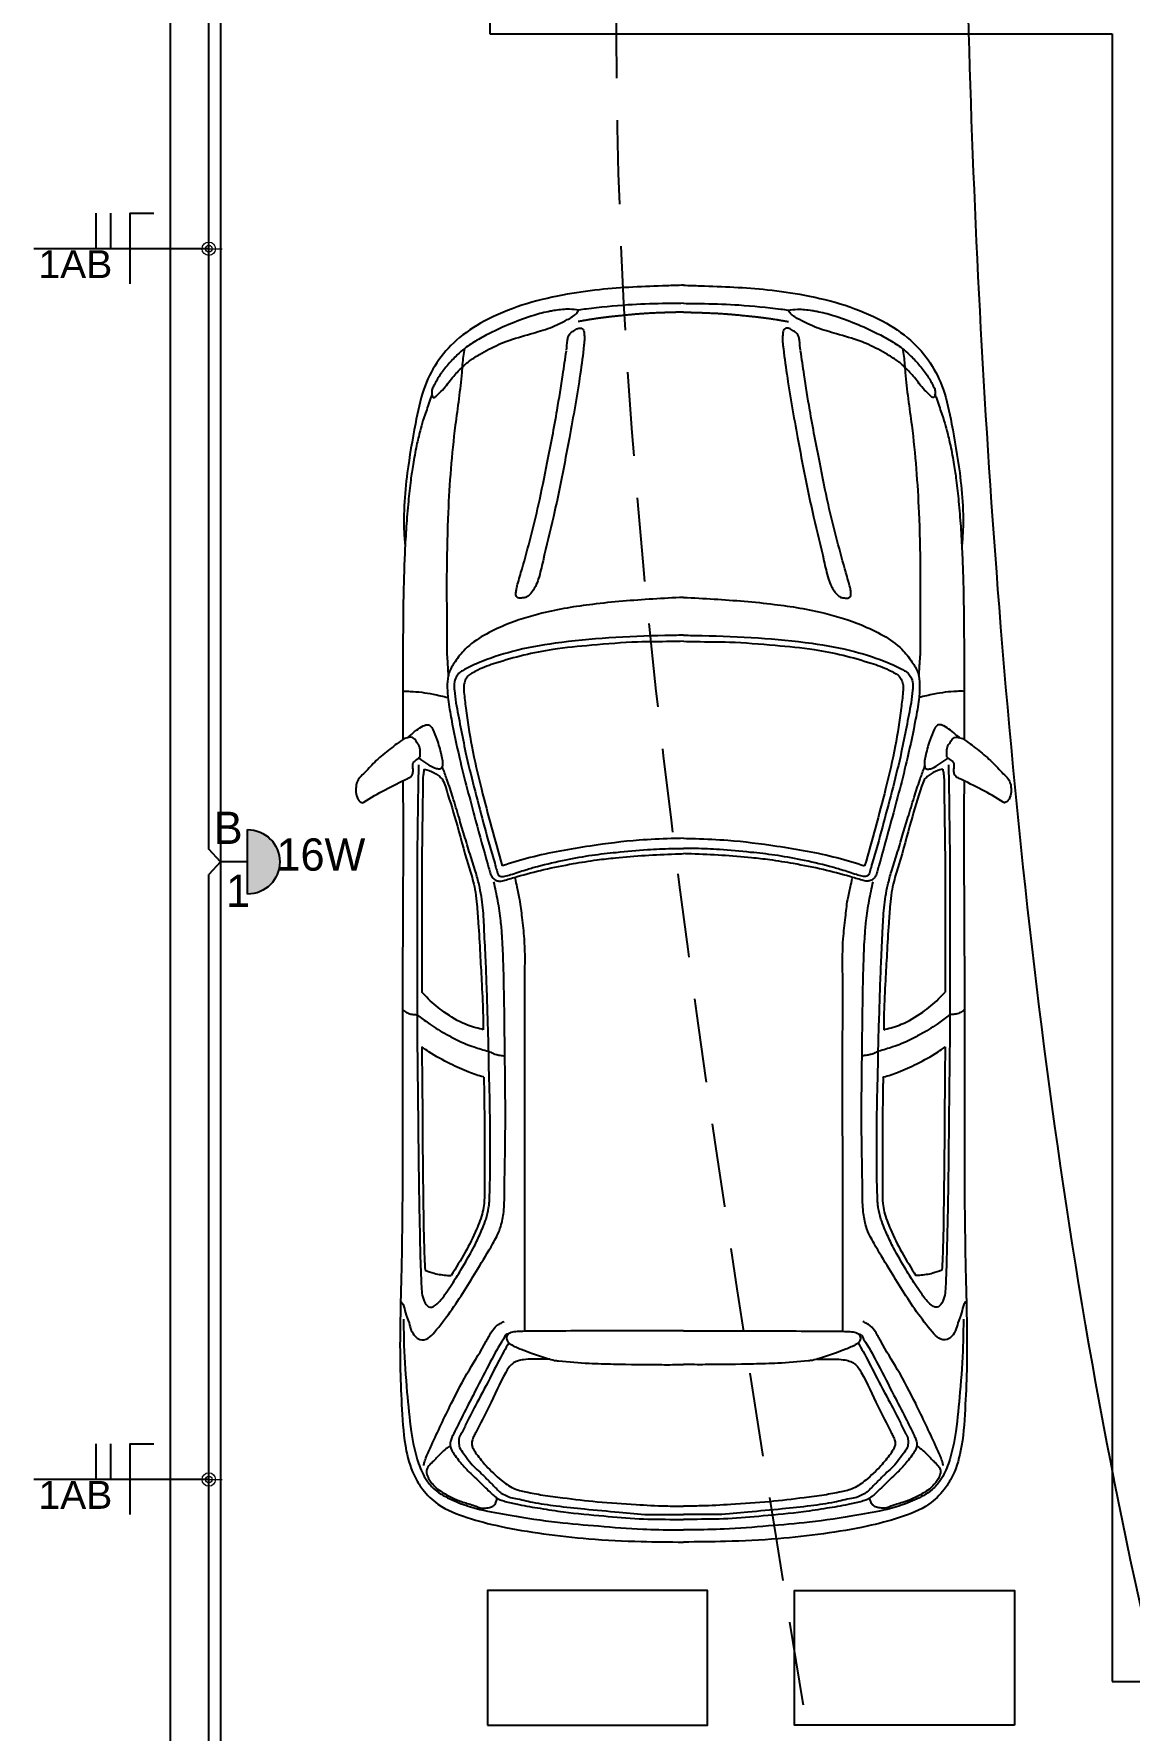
# Model space of a CAD drawing. Header units: millimetres. Extents: x -260 to 5539, y -1903 to 1459.
# Drawn here: x 2359.8 to 2363.06, y 714.11 to 719.16 of the extents above; entities that cross this region are included whole.
import ezdxf

# ---------------------------------------------------------------- set-up
doc = ezdxf.new("R2010")
doc.units = ezdxf.units.MM
doc.linetypes.add('HIDDEN2', pattern=[0.1875, 0.125, -0.0625])
for name, color, linetype in [('-HIDRO', 8, 'Continuous'), ('CABO-ILUM', 3, 'Continuous'), ('CABO.ILUMI.SOLO', 6, 'Continuous'), ('ESQUADRIA', 2, 'Continuous'), ('FIACAO', 1, 'Continuous'), ('LUMINO', 4, 'Continuous'), ('TUB. AEREA', 5, 'Continuous')]:
    doc.layers.add(name, color=color, linetype=linetype)
doc.layers.add('COTAS', color=53, linetype='Continuous', lineweight=9)
doc.layers.add('LEGENDA', color=7, linetype='Continuous', lineweight=0)
doc.styles.add('ARIAL', font='arial.ttf', dxfattribs={"height": 2})
doc.styles.add('CARIMBO_DADOS', font='arial.ttf', dxfattribs={"height": 0.1})
doc.styles.add('CENTURY', font='GOTHIC.TTF')
doc.linetypes.add('CABO50ESC100', pattern='A,0.4,-0.2,["+",Standard,S=0.2,R=0,X=-0.0666,Y=-0.1],-0.2', length=0.8)
doc.dimstyles.new('COTAS_EXTERNAS', dxfattribs={"dimtxt": 0.1, "dimasz": 0.01, "dimexe": 0, "dimexo": 0, "dimgap": 0.07, "dimtad": 1, "dimzin": 5, "dimdsep": 46, "dimtxsty": 'CARIMBO_DADOS', "dimblk1": 'CIRCULOS', "dimblk2": 'CIRCULOS', "dimsah": 1, "dimcen": 0, "dimse1": 1, "dimse2": 1, "dimclrd": 8, "dimclre": 8, "dimclrt": 230, "dimadec": 0, "dimazin": 0, "dimtfac": 100, "dimtix": 1, "dimtmove": 2, "dimatfit": 3, "dimldrblk": 'CIRCULOS', "dimfxl": 1, "dimtolj": 1, "dimtzin": 5, "dimarcsym": 0})

# ---------------------------------------------------------------- blocks, each defined once
blk = doc.blocks.new('A$C39831F06')
at = {"layer": '-HIDRO', "linetype": 'Continuous'}
for points in [[(1.4031, 1.7555), (1.414, 1.7694), (1.4207, 1.776), (1.4366, 1.7769), (1.4495, 1.7769), (1.4595, 1.781), (1.4671, 1.7923), (1.5377, 1.923), (1.539, 1.9255), (1.539, 1.9289), (1.5331, 1.9372), (1.5231, 1.9431), (1.5022, 1.9464), (1.4825, 1.9443), (1.4683, 1.9381), (1.4529, 1.9234), (1.4186, 1.8905), (1.3839, 1.8504), (1.3526, 1.8082), (1.3459, 1.7944), (1.348, 1.7739), (1.3597, 1.7652), (1.3735, 1.7572), (1.3902, 1.7556), (1.4031, 1.7555)], [(0.0743, 1.2835), (0.0716, 1.3114), (0.075, 1.3541), (0.0776, 1.3692), (0.0897, 1.4174), (0.1139, 1.4838), (0.1432, 1.5489), (0.1639, 1.5865), (0.1881, 1.6226), (0.2075, 1.645), (0.2356, 1.6722), (0.268, 1.6972), (0.2969, 1.7136), (0.3094, 1.7196), (0.3215, 1.7209), (0.3311, 1.7189), (0.3342, 1.7163), (0.3327, 1.7114), (0.3267, 1.7045), (0.3118, 1.6892), (0.2932, 1.6737), (0.2744, 1.6591), (0.2594, 1.6454), (0.2465, 1.633), (0.2365, 1.6226), (0.2166, 1.5962), (0.2065, 1.5789), (0.1907, 1.551), (0.1765, 1.5222), (0.1665, 1.498), (0.145, 1.4273), (0.1359, 1.3975), (0.1268, 1.3691), (0.1152, 1.3428), (0.1025, 1.318), (0.0839, 1.2911), (0.074, 1.2839)], [(0.1929, 1.3203), (0.1649, 1.3175), (0.1544, 1.3154), (0.1425, 1.3084), (0.1334, 1.2958), (0.1279, 1.2839), (0.1313, 1.2713), (0.1446, 1.2678), (0.1593, 1.2671), (0.1782, 1.2685), (0.2643, 1.2797), (0.4532, 1.3119), (0.6889, 1.3594), (0.8196, 1.3902), (0.8742, 1.4042), (0.8957, 1.4125), (0.9092, 1.4203), (0.9231, 1.4328), (0.9285, 1.4413), (0.9301, 1.451), (0.9301, 1.4643), (0.9259, 1.4692), (0.9154, 1.4706), (0.9027, 1.469), (0.8896, 1.4657), (0.8434, 1.4524), (0.6531, 1.4035), (0.5273, 1.3776), (0.3713, 1.3482), (0.2664, 1.3315), (0.1951, 1.3208)], [(0.0743, 0.662), (0.0716, 0.6341), (0.075, 0.5914), (0.0776, 0.5763), (0.0897, 0.5281), (0.1139, 0.4617), (0.1432, 0.3966), (0.1639, 0.359), (0.1881, 0.3229), (0.2075, 0.3005), (0.2356, 0.2733), (0.268, 0.2483), (0.2969, 0.2319), (0.3094, 0.2259), (0.3215, 0.2246), (0.3311, 0.2266), (0.3342, 0.2293), (0.3327, 0.2341), (0.3267, 0.241), (0.3118, 0.2563), (0.2932, 0.2718), (0.2744, 0.2864), (0.2594, 0.3001), (0.2465, 0.3125), (0.2365, 0.3229), (0.2166, 0.3493), (0.2065, 0.3666), (0.1907, 0.3945), (0.1765, 0.4233), (0.1665, 0.4475), (0.145, 0.5182), (0.1359, 0.548), (0.1268, 0.5764), (0.1152, 0.6027), (0.1025, 0.6275), (0.0839, 0.6544), (0.074, 0.6616)], [(0.1929, 0.6252), (0.1649, 0.628), (0.1544, 0.6301), (0.1425, 0.6371), (0.1334, 0.6497), (0.1279, 0.6616), (0.1313, 0.6742), (0.1446, 0.6777), (0.1593, 0.6784), (0.1782, 0.677), (0.2643, 0.6658), (0.4532, 0.6336), (0.6889, 0.5861), (0.8196, 0.5553), (0.8742, 0.5414), (0.8957, 0.533), (0.9092, 0.5252), (0.9231, 0.5127), (0.9285, 0.5042), (0.9301, 0.4945), (0.9301, 0.4812), (0.9259, 0.4764), (0.9154, 0.475), (0.9027, 0.4765), (0.8896, 0.4799), (0.8434, 0.4931), (0.6531, 0.5421), (0.5273, 0.5679), (0.3713, 0.5973), (0.2664, 0.6141), (0.1951, 0.6247)], [(1.4031, 0.19), (1.414, 0.1762), (1.4207, 0.1695), (1.4366, 0.1686), (1.4495, 0.1686), (1.4595, 0.1645), (1.4671, 0.1532), (1.5377, 0.0225), (1.539, 0.02), (1.539, 0.0166), (1.5331, 0.0083), (1.5231, 0.0024), (1.5022, -0.0009), (1.4825, 0.0012), (1.4683, 0.0075), (1.4529, 0.0221), (1.4186, 0.0551), (1.3839, 0.0952), (1.3526, 0.1373), (1.3459, 0.1511), (1.348, 0.1716), (1.3597, 0.1803), (1.3735, 0.1883), (1.3902, 0.1899), (1.4031, 0.19)]]:
    blk.add_spline(points, degree=3, dxfattribs=at)
for points, knots in [([(1.4741, 1.8067), (1.4972, 1.8066), (1.5878, 1.8061), (1.8181, 1.8063), (2.2801, 1.8098), (2.7737, 1.8046), (3.1668, 1.8183), (3.3461, 1.8098), (3.4553, 1.803), (3.5362, 1.7783), (3.5892, 1.7441), (3.6365, 1.6964), (3.6679, 1.614), (3.6951, 1.5087), (3.715, 1.3877), (3.7306, 1.2475), (3.7372, 1.1085), (3.7381, 1.0146), (3.7384, 0.9728)], [1.532241, 1.532241, 1.532241, 1.532241, 1.623906, 1.890997, 2.444728, 3.45404, 3.847101, 4.001413, 4.165196, 4.279864, 4.33083, 4.414174, 4.540788, 4.673279, 4.846267, 5.025482, 5.231917, 5.397513, 5.397513, 5.397513, 5.397513]), ([(0, 0.9728), (0.0006, 0.9895), (0.0033, 1.0728), (0.0078, 1.1933), (0.0287, 1.337), (0.0564, 1.4531), (0.1009, 1.5601), (0.158, 1.6477), (0.2285, 1.7087), (0.3139, 1.7504), (0.4258, 1.7725), (0.5414, 1.7931), (0.6444, 1.803), (0.7152, 1.8048), (0.7532, 1.802), (0.77, 1.8007)], [0.02204, 0.02204, 0.02204, 0.02204, 0.08847, 0.352239, 0.498864, 0.663494, 0.823694, 0.955883, 1.073879, 1.188235, 1.328115, 1.52388, 1.653638, 1.737566, 1.804286, 1.804286, 1.804286, 1.804286]), ([(0.3264, 1.7204), (0.3297, 1.7219), (0.3404, 1.7267), (0.3663, 1.7342), (0.3981, 1.7462), (0.4375, 1.7568), (0.481, 1.7676), (0.53, 1.7761), (0.5855, 1.7846), (0.647, 1.7911), (0.7181, 1.797), (0.7919, 1.8011), (0.8624, 1.8038), (0.9323, 1.8055), (1.0142, 1.8063), (1.128, 1.8072), (1.2444, 1.8072), (1.325, 1.8073), (1.352, 1.8073)], [0.004395, 0.004395, 0.004395, 0.004395, 0.01865, 0.050779, 0.111246, 0.153254, 0.212153, 0.2886, 0.350207, 0.434654, 0.53371, 0.632638, 0.72757, 0.812946, 0.909848, 1.05186, 1.263979, 1.370999, 1.370999, 1.370999, 1.370999]), ([(1.208, 1.8072), (1.2078, 1.7998), (1.2077, 1.7695), (1.2142, 1.7244), (1.2229, 1.6875), (1.2265, 1.6729)], [0.0519778, 0.0519778, 0.0519778, 0.0519778, 0.0814405, 0.1719525, 0.2315566, 0.2315566, 0.2315566, 0.2315566]), ([(1.3455, 1.7928), (1.3437, 1.7906), (1.3364, 1.782), (1.3236, 1.7674), (1.3128, 1.7511), (1.3075, 1.7386), (1.3069, 1.7292), (1.3133, 1.7218), (1.3286, 1.7149), (1.3557, 1.7039), (1.3868, 1.6945), (1.4135, 1.6891), (1.427, 1.6885), (1.4393, 1.6914), (1.4395, 1.7027), (1.4351, 1.7173), (1.4222, 1.7363), (1.4119, 1.7518), (1.4065, 1.7599)], [0.0088358, 0.0088358, 0.0088358, 0.0088358, 0.0198161, 0.053601, 0.0858035, 0.0966397, 0.1074191, 0.1209932, 0.1317796, 0.1741989, 0.2364385, 0.2609589, 0.2806319, 0.2922977, 0.3038688, 0.3189415, 0.3541848, 0.392839, 0.392839, 0.392839, 0.392839]), ([(3.0216, 1.8135), (3.0248, 1.8106), (3.0347, 1.8026), (3.0591, 1.8003), (3.0832, 1.7882), (3.1083, 1.7835), (3.1254, 1.7721), (3.1399, 1.7554), (3.1338, 1.7294), (3.1011, 1.7016), (3.0341, 1.6497), (2.9438, 1.5951), (2.8688, 1.5495), (2.8271, 1.5258), (2.796, 1.5134), (2.7525, 1.5051), (2.6979, 1.505), (2.6139, 1.5037), (2.4899, 1.5013), (2.3487, 1.5029), (2.2199, 1.5043), (2.1129, 1.5057), (2.0199, 1.5076), (1.9441, 1.5108), (1.8852, 1.5159), (1.8318, 1.5238), (1.7934, 1.5321), (1.7746, 1.5363)], [0.007913, 0.007913, 0.007913, 0.007913, 0.024718, 0.058133, 0.100469, 0.131412, 0.157469, 0.181283, 0.213824, 0.249153, 0.350071, 0.55033, 0.665756, 0.698043, 0.740049, 0.798041, 0.872168, 0.956009, 1.130827, 1.363551, 1.515194, 1.641414, 1.787301, 1.883745, 1.941896, 2.021262, 2.097496, 2.097496, 2.097496, 2.097496]), ([(2.1544, 1.808), (2.1555, 1.8071), (2.1599, 1.8029), (2.1648, 1.793), (2.1696, 1.7798), (2.169, 1.7695), (2.171, 1.7625), (2.1812, 1.7498), (2.2019, 1.7221), (2.2253, 1.6834), (2.2485, 1.6397), (2.266, 1.5986), (2.2746, 1.5658), (2.2803, 1.5481), (2.2843, 1.5408), (2.2879, 1.5306), (2.2908, 1.5176), (2.2918, 1.5087), (2.2923, 1.5035)], [0.0021036, 0.0021036, 0.0021036, 0.0021036, 0.007665, 0.0260741, 0.0448003, 0.0627729, 0.0661996, 0.0734677, 0.1262344, 0.2042371, 0.2519766, 0.3223465, 0.3805256, 0.3859817, 0.3960124, 0.413469, 0.4284431, 0.4488804, 0.4488804, 0.4488804, 0.4488804]), ([(3.0758, 1.8048), (3.1017, 1.8045), (3.1739, 1.8039), (3.2852, 1.7956), (3.4028, 1.7844), (3.4922, 1.7677), (3.5506, 1.7412), (3.5823, 1.7145), (3.6055, 1.679), (3.6253, 1.634), (3.6451, 1.5673), (3.6619, 1.4714), (3.6798, 1.3539), (3.6908, 1.222), (3.7006, 1.1056), (3.702, 1.0213), (3.702, 0.981), (3.702, 0.9728)], [0, 0, 0, 0, 0.102532, 0.286098, 0.441625, 0.570864, 0.644395, 0.692786, 0.732841, 0.811001, 0.886994, 1.007968, 1.196291, 1.357867, 1.532197, 1.658916, 1.691669, 1.691669, 1.691669, 1.691669]), ([(1.4266, 1.7601), (1.4348, 1.7603), (1.4683, 1.7613), (1.565, 1.7625), (1.7348, 1.7653), (1.9598, 1.7639), (2.199, 1.7652), (2.4316, 1.7618), (2.6575, 1.7601), (2.8395, 1.7564), (2.9632, 1.7531), (3.0188, 1.7492), (3.0462, 1.7256), (3.0254, 1.6978), (3.0009, 1.681), (2.9666, 1.6572), (2.922, 1.6302), (2.8733, 1.6016), (2.8311, 1.581), (2.8022, 1.5688), (2.7758, 1.5582), (2.7507, 1.5528), (2.7295, 1.5496), (2.7085, 1.5491), (2.6748, 1.5479), (2.6313, 1.547), (2.5782, 1.5471), (2.5153, 1.5475), (2.4458, 1.5479), (2.3828, 1.5493), (2.3237, 1.5513), (2.258, 1.5518), (2.1761, 1.5546), (2.0912, 1.5573), (2.0055, 1.5604), (1.9269, 1.5647), (1.8635, 1.5672), (1.8175, 1.5734), (1.7815, 1.58), (1.7396, 1.5918), (1.6909, 1.608), (1.6373, 1.6238), (1.5807, 1.6408), (1.5259, 1.6572), (1.4771, 1.6731), (1.4469, 1.684), (1.4337, 1.6892), (1.432, 1.6898)], [0.016225, 0.016225, 0.016225, 0.016225, 0.048768, 0.148649, 0.399455, 0.721452, 1.040354, 1.346887, 1.642979, 1.935367, 2.06822, 2.132517, 2.157039, 2.188869, 2.242898, 2.284108, 2.351535, 2.450516, 2.507446, 2.537575, 2.574619, 2.620009, 2.638988, 2.659259, 2.70327, 2.772409, 2.831666, 2.913827, 3.021546, 3.106984, 3.163285, 3.255932, 3.367419, 3.487813, 3.592344, 3.707224, 3.799528, 3.843668, 3.891049, 3.9443, 4.016063, 4.094106, 4.165982, 4.24991, 4.320665, 4.369477, 4.376898, 4.376898, 4.376898, 4.376898]), ([(1.4394, 1.7434), (1.444, 1.7444), (1.4616, 1.7478), (1.5381, 1.7476), (1.6584, 1.7504), (1.8616, 1.7511), (2.0175, 1.7503), (2.1026, 1.7502)], [0.0107846, 0.0107846, 0.0107846, 0.0107846, 0.0291315, 0.0805713, 0.2677321, 0.5534025, 0.8851576, 0.8851576, 0.8851576, 0.8851576]), ([(1.4394, 1.7434), (1.4398, 1.7406), (1.4422, 1.7285), (1.4502, 1.7127), (1.4609, 1.6974), (1.4732, 1.6858), (1.5172, 1.6726), (1.6017, 1.6449), (1.6977, 1.622), (1.7672, 1.5988), (1.8072, 1.5905), (1.8485, 1.5862), (1.9094, 1.5816), (1.9848, 1.5774), (2.0738, 1.5727), (2.1491, 1.5686), (2.1978, 1.568), (2.2144, 1.5678)], [0.01621, 0.01621, 0.01621, 0.01621, 0.027452, 0.065135, 0.084552, 0.101745, 0.130663, 0.271161, 0.449297, 0.519339, 0.561636, 0.610534, 0.683602, 0.803795, 0.909645, 1.036895, 1.102484, 1.102484, 1.102484, 1.102484]), ([(2.2144, 1.5678), (2.214, 1.5692), (2.2096, 1.587), (2.1981, 1.6283), (2.1656, 1.6815), (2.1314, 1.7238), (2.1095, 1.744), (2.1026, 1.7502)], [0.0184808, 0.0184808, 0.0184808, 0.0184808, 0.0244045, 0.0908109, 0.1874496, 0.2688497, 0.3054254, 0.3054254, 0.3054254, 0.3054254]), ([(2.2656, 1.7502), (2.2716, 1.7502), (2.3193, 1.7501), (2.4244, 1.7487), (2.582, 1.7484), (2.7435, 1.7459), (2.8598, 1.7446), (2.9175, 1.7414), (2.9296, 1.7407)], [1.1023462, 1.1023462, 1.1023462, 1.1023462, 1.1258812, 1.2915742, 1.5186838, 1.7500916, 1.9315406, 1.9792618, 1.9792618, 1.9792618, 1.9792618]), ([(2.3552, 1.5661), (2.3551, 1.5666), (2.3515, 1.5818), (2.3398, 1.6158), (2.3146, 1.6699), (2.2898, 1.7168), (2.2707, 1.7434), (2.2657, 1.7502)], [0.0357744, 0.0357744, 0.0357744, 0.0357744, 0.0377865, 0.0978159, 0.1776703, 0.2741665, 0.3074011, 0.3074011, 0.3074011, 0.3074011]), ([(2.9296, 1.7407), (2.9332, 1.7318), (2.9409, 1.7103), (2.9448, 1.684), (2.9456, 1.6672), (2.9458, 1.6636)], [0.0400744, 0.0400744, 0.0400744, 0.0400744, 0.0781892, 0.1303816, 0.1446803, 0.1446803, 0.1446803, 0.1446803]), ([(3.5111, 1.7449), (3.5076, 1.7445), (3.4989, 1.742), (3.4787, 1.7348), (3.4207, 1.7081), (3.3334, 1.6674), (3.2297, 1.6134), (3.1611, 1.5686), (3.1153, 1.5456), (3.0969, 1.5314), (3.0882, 1.5175), (3.0842, 1.5099), (3.0822, 1.5061)], [0.0070119, 0.0070119, 0.0070119, 0.0070119, 0.0213502, 0.042361, 0.0919427, 0.2738715, 0.4245457, 0.5546501, 0.5974358, 0.62802, 0.6448204, 0.6620187, 0.6620187, 0.6620187, 0.6620187]), ([(3.4525, 1.6661), (3.4537, 1.668), (3.4615, 1.6795), (3.4774, 1.6984), (3.4992, 1.7164), (3.5125, 1.7317), (3.526, 1.7382), (3.5394, 1.735), (3.5523, 1.7296), (3.5658, 1.7188), (3.579, 1.7077), (3.5929, 1.6857), (3.6089, 1.6581), (3.6212, 1.6234), (3.6295, 1.5932), (3.6397, 1.5707), (3.6358, 1.5553), (3.6358, 1.5439), (3.629, 1.5363), (3.624, 1.531), (3.6165, 1.5288), (3.6111, 1.5273), (3.6078, 1.5263)], [0.005921, 0.005921, 0.005921, 0.005921, 0.0151929, 0.0609028, 0.1030698, 0.1269262, 0.1406856, 0.1601095, 0.178789, 0.1964987, 0.2212059, 0.2524271, 0.3017151, 0.3479967, 0.3967211, 0.4283964, 0.4399727, 0.4589756, 0.4710154, 0.4791157, 0.4875041, 0.501377, 0.501377, 0.501377, 0.501377]), ([(0.1887, 1.6233), (0.1966, 1.625), (0.2199, 1.6294), (0.2966, 1.6335), (0.45, 1.6581), (0.6454, 1.6726), (0.8464, 1.6775), (0.9945, 1.6761), (1.0912, 1.6769), (1.1327, 1.6735), (1.1465, 1.6729), (1.1559, 1.6721), (1.1619, 1.6715)], [0.025298, 0.025298, 0.025298, 0.025298, 0.05729, 0.119342, 0.328736, 0.672579, 0.894559, 1.124896, 1.259756, 1.276855, 1.290078, 1.31425, 1.31425, 1.31425, 1.31425]), ([(0.9285, 0.9728), (0.9301, 1.0031), (0.9349, 1.0933), (0.9459, 1.2342), (0.9695, 1.3814), (1.0035, 1.4895), (1.0397, 1.5663), (1.0759, 1.619), (1.117, 1.6504), (1.1517, 1.6721), (1.1913, 1.6758), (1.2373, 1.6726), (1.31, 1.6594), (1.4305, 1.6343), (1.574, 1.5953), (1.6857, 1.5652), (1.7398, 1.5497), (1.7538, 1.5461), (1.7649, 1.5394), (1.7707, 1.5296), (1.773, 1.5194), (1.7724, 1.5109), (1.7665, 1.4939), (1.7549, 1.453), (1.7369, 1.3855), (1.7211, 1.306), (1.7097, 1.2349), (1.7015, 1.1638), (1.6953, 1.0862), (1.6924, 1.0188), (1.6911, 0.9807), (1.6908, 0.9728)], [0.022944, 0.022944, 0.022944, 0.022944, 0.143218, 0.380859, 0.582525, 0.732774, 0.827726, 0.918638, 0.981946, 1.032449, 1.077426, 1.136349, 1.215298, 1.369673, 1.624215, 1.803981, 1.828006, 1.847133, 1.861137, 1.878152, 1.890467, 1.902235, 1.911424, 1.961643, 2.070388, 2.188282, 2.282664, 2.355334, 2.47183, 2.591011, 2.622656, 2.622656, 2.622656, 2.622656]), ([(3.1193, 1.4931), (3.1196, 1.4943), (3.1206, 1.4982), (3.1245, 1.5039), (3.1339, 1.5072), (3.1613, 1.5252), (3.2185, 1.5554), (3.2944, 1.5941), (3.3644, 1.6304), (3.4081, 1.652), (3.4332, 1.6641), (3.446, 1.6672), (3.4616, 1.665), (3.4772, 1.6542), (3.5, 1.6379), (3.5279, 1.6128), (3.5594, 1.5781), (3.5869, 1.5514), (3.6036, 1.5323), (3.61, 1.5232), (3.6148, 1.5128), (3.6202, 1.4921), (3.6293, 1.4534), (3.6381, 1.3965), (3.6518, 1.3127), (3.6601, 1.2145), (3.6705, 1.1051), (3.6708, 1.0261), (3.6708, 0.9821), (3.6708, 0.9728)], [0.008577, 0.008577, 0.008577, 0.008577, 0.013457, 0.024655, 0.034081, 0.052157, 0.15434, 0.289816, 0.390007, 0.466575, 0.483023, 0.50027, 0.517903, 0.543522, 0.574113, 0.629474, 0.691216, 0.759984, 0.781129, 0.791731, 0.803981, 0.825963, 0.876503, 0.961394, 1.053912, 1.212901, 1.351741, 1.488853, 1.525863, 1.525863, 1.525863, 1.525863]), ([(1.0412, 0.9728), (1.0414, 0.9914), (1.0423, 1.0653), (1.0476, 1.1927), (1.0619, 1.344), (1.0847, 1.4744), (1.1156, 1.5659), (1.1389, 1.6184), (1.1539, 1.6409), (1.1672, 1.6499), (1.1851, 1.6553), (1.2111, 1.6536), (1.2541, 1.6475), (1.3152, 1.635), (1.3991, 1.619), (1.4935, 1.5954), (1.5989, 1.5674), (1.6787, 1.5463), (1.7289, 1.5308), (1.7454, 1.5267), (1.757, 1.522), (1.759, 1.5125), (1.7578, 1.5008), (1.7501, 1.4772), (1.7398, 1.4453), (1.7237, 1.3907), (1.7089, 1.3247), (1.6946, 1.2465), (1.686, 1.1656), (1.6799, 1.0988), (1.6759, 1.0322), (1.6754, 0.9965), (1.6751, 0.9728)], [0.037234, 0.037234, 0.037234, 0.037234, 0.110981, 0.329974, 0.542177, 0.713036, 0.852921, 0.92347, 0.940577, 0.958871, 0.985943, 1.013033, 1.060946, 1.158417, 1.260048, 1.39895, 1.543866, 1.692054, 1.726833, 1.750558, 1.760928, 1.773332, 1.784734, 1.808335, 1.870489, 1.918206, 2.033811, 2.138074, 2.23324, 2.355998, 2.403538, 2.49755, 2.49755, 2.49755, 2.49755]), ([(1.059, 0.9728), (1.0594, 0.9853), (1.0606, 1.0308), (1.0602, 1.1218), (1.0704, 1.2387), (1.0801, 1.3521), (1.0995, 1.4472), (1.1206, 1.5212), (1.1384, 1.5731), (1.1531, 1.5999), (1.1617, 1.6144), (1.1751, 1.622), (1.1915, 1.6267), (1.2199, 1.6245), (1.2801, 1.6173), (1.3767, 1.6025), (1.533, 1.5661), (1.6509, 1.5328), (1.7269, 1.5112)], [0.028825, 0.028825, 0.028825, 0.028825, 0.078622, 0.208939, 0.389307, 0.543252, 0.659264, 0.773195, 0.848489, 0.875036, 0.894973, 0.913705, 0.934328, 0.961739, 1.025298, 1.17569, 1.347812, 1.660934, 1.660934, 1.660934, 1.660934]), ([(2.3552, 1.5661), (2.3702, 1.5658), (2.417, 1.5651), (2.5207, 1.5638), (2.6191, 1.5643), (2.6977, 1.5643), (2.7278, 1.5641), (2.7661, 1.571), (2.8148, 1.59), (2.8784, 1.6213), (2.9228, 1.6491), (2.9458, 1.6636)], [1.2884743, 1.2884743, 1.2884743, 1.2884743, 1.3480159, 1.4737175, 1.6993943, 1.7379593, 1.785116, 1.8184599, 1.8911861, 1.9914587, 2.0988194, 2.0988194, 2.0988194, 2.0988194]), ([(3.1461, 1.4917), (3.1545, 1.4968), (3.1854, 1.5152), (3.246, 1.5449), (3.3169, 1.5829), (3.3753, 1.6142), (3.4096, 1.6291), (3.4266, 1.6401), (3.4409, 1.6407), (3.4595, 1.6396), (3.4767, 1.6235), (3.506, 1.6064), (3.5302, 1.577), (3.5575, 1.5509), (3.5758, 1.5318), (3.5902, 1.5187), (3.5974, 1.5056), (3.605, 1.4915), (3.6102, 1.4617), (3.622, 1.4154), (3.6314, 1.3467), (3.6411, 1.2607), (3.6485, 1.169), (3.6573, 1.0876), (3.6565, 1.0237), (3.6562, 0.9893), (3.6561, 0.9728)], [0.007939, 0.007939, 0.007939, 0.007939, 0.047059, 0.150268, 0.274873, 0.365985, 0.412468, 0.423169, 0.445222, 0.467274, 0.494948, 0.534454, 0.602055, 0.643203, 0.68435, 0.70714, 0.719256, 0.743419, 0.770126, 0.838177, 0.932787, 1.044418, 1.18106, 1.297285, 1.368386, 1.43384, 1.43384, 1.43384, 1.43384]), ([(3.1943, 1.3704), (3.1942, 1.3791), (3.1941, 1.4048), (3.1933, 1.4421), (3.2037, 1.4833), (3.2573, 1.516), (3.3273, 1.5453), (3.3903, 1.5791), (3.4245, 1.5962), (3.4364, 1.6014), (3.449, 1.6028), (3.4626, 1.5973), (3.4837, 1.5832), (3.5163, 1.5562), (3.5507, 1.5199), (3.5803, 1.4811), (3.5901, 1.4371), (3.5995, 1.3882), (3.6085, 1.3172), (3.6198, 1.2248), (3.6264, 1.1227), (3.6311, 1.0372), (3.6315, 0.9903), (3.6316, 0.9728)], [0.093163, 0.093163, 0.093163, 0.093163, 0.127764, 0.195608, 0.242619, 0.285406, 0.433604, 0.549107, 0.566922, 0.585192, 0.600409, 0.615578, 0.641744, 0.70124, 0.782642, 0.840384, 0.891073, 0.958581, 1.03834, 1.174297, 1.327378, 1.443624, 1.513198, 1.513198, 1.513198, 1.513198]), ([(1.645, 0.9728), (1.6454, 0.9848), (1.6468, 1.0287), (1.6504, 1.1215), (1.6688, 1.2618), (1.6922, 1.3984), (1.7182, 1.4838), (1.7269, 1.5112)], [0.0184805, 0.0184805, 0.0184805, 0.0184805, 0.0662171, 0.1925344, 0.3862268, 0.6263675, 0.7400159, 0.7400159, 0.7400159, 0.7400159]), ([(1.765, 1.4732), (1.7731, 1.4716), (1.794, 1.4674), (1.8321, 1.4578), (1.8843, 1.4533), (1.9545, 1.4439), (2.0689, 1.4455), (2.261, 1.4446), (2.5229, 1.445), (2.8193, 1.4449), (3.0162, 1.4449), (3.1119, 1.4449)], [0, 0, 0, 0, 0.032565, 0.084391, 0.155401, 0.239537, 0.365069, 0.607284, 1.001435, 1.402192, 1.781494, 1.781494, 1.781494, 1.781494]), ([(3.1103, 0.9728), (3.1104, 0.9999), (3.1104, 1.1066), (3.1093, 1.2534), (3.1117, 1.3873), (3.1112, 1.449), (3.1127, 1.4756), (3.1162, 1.4922), (3.128, 1.4996), (3.1391, 1.4983), (3.1459, 1.4923), (3.1556, 1.4786), (3.1646, 1.4557), (3.179, 1.4193), (3.1891, 1.3861), (3.1979, 1.3594), (3.202, 1.3178), (3.2069, 1.2594), (3.2094, 1.1572), (3.2109, 1.0637), (3.2107, 0.9943), (3.2105, 0.9728)], [0.02364, 0.02364, 0.02364, 0.02364, 0.131244, 0.44623, 0.604701, 0.663055, 0.68924, 0.711973, 0.725764, 0.74019, 0.753307, 0.760271, 0.806756, 0.849773, 0.915496, 0.944185, 0.960692, 1.080719, 1.176486, 1.365788, 1.451218, 1.451218, 1.451218, 1.451218]), ([(0.0539, 0.9728), (0.0541, 0.9935), (0.0548, 1.0485), (0.0581, 1.145), (0.0663, 1.228), (0.073, 1.2765), (0.074, 1.2839)], [0.0070111, 0.0070111, 0.0070111, 0.0070111, 0.0891796, 0.2250349, 0.389513, 0.419064, 0.419064, 0.419064, 0.419064]), ([(0, 0.9728), (0.0006, 0.956), (0.0033, 0.8727), (0.0078, 0.7522), (0.0287, 0.6085), (0.0564, 0.4924), (0.1009, 0.3854), (0.158, 0.2978), (0.2285, 0.2368), (0.3139, 0.1952), (0.4258, 0.173), (0.5414, 0.1524), (0.6444, 0.1425), (0.7152, 0.1407), (0.7532, 0.1436), (0.77, 0.1448)], [0.02204, 0.02204, 0.02204, 0.02204, 0.08847, 0.352239, 0.498864, 0.663494, 0.823694, 0.955883, 1.073879, 1.188235, 1.328115, 1.52388, 1.653638, 1.737566, 1.804286, 1.804286, 1.804286, 1.804286]), ([(0.0539, 0.9728), (0.0541, 0.952), (0.0548, 0.897), (0.0581, 0.8005), (0.0663, 0.7175), (0.073, 0.669), (0.074, 0.6616)], [0.0070111, 0.0070111, 0.0070111, 0.0070111, 0.0891796, 0.2250349, 0.389513, 0.419064, 0.419064, 0.419064, 0.419064]), ([(0.9285, 0.9728), (0.9301, 0.9424), (0.9349, 0.8522), (0.9459, 0.7114), (0.9695, 0.5641), (1.0035, 0.456), (1.0397, 0.3793), (1.0759, 0.3265), (1.117, 0.2951), (1.1517, 0.2734), (1.1913, 0.2697), (1.2373, 0.2729), (1.31, 0.2861), (1.4305, 0.3113), (1.574, 0.3502), (1.6857, 0.3803), (1.7398, 0.3958), (1.7538, 0.3994), (1.7649, 0.4061), (1.7707, 0.4159), (1.773, 0.4261), (1.7724, 0.4346), (1.7665, 0.4517), (1.7549, 0.4925), (1.7369, 0.56), (1.7211, 0.6395), (1.7097, 0.7106), (1.7015, 0.7817), (1.6953, 0.8593), (1.6924, 0.9267), (1.6911, 0.9648), (1.6908, 0.9728)], [0.022944, 0.022944, 0.022944, 0.022944, 0.143218, 0.380859, 0.582525, 0.732774, 0.827726, 0.918638, 0.981946, 1.032449, 1.077426, 1.136349, 1.215298, 1.369673, 1.624215, 1.803981, 1.828006, 1.847133, 1.861137, 1.878152, 1.890467, 1.902235, 1.911424, 1.961643, 2.070388, 2.188282, 2.282664, 2.355334, 2.47183, 2.591011, 2.622656, 2.622656, 2.622656, 2.622656]), ([(1.0412, 0.9728), (1.0414, 0.9541), (1.0423, 0.8803), (1.0476, 0.7528), (1.0619, 0.6015), (1.0847, 0.4711), (1.1156, 0.3796), (1.1389, 0.3271), (1.1539, 0.3046), (1.1672, 0.2956), (1.1851, 0.2902), (1.2111, 0.2919), (1.2541, 0.298), (1.3152, 0.3105), (1.3991, 0.3265), (1.4935, 0.3501), (1.5989, 0.3781), (1.6787, 0.3992), (1.7289, 0.4148), (1.7454, 0.4188), (1.757, 0.4235), (1.759, 0.433), (1.7578, 0.4447), (1.7501, 0.4683), (1.7398, 0.5002), (1.7237, 0.5549), (1.7089, 0.6208), (1.6946, 0.6991), (1.686, 0.78), (1.6799, 0.8467), (1.6759, 0.9133), (1.6754, 0.949), (1.6751, 0.9728)], [0.037234, 0.037234, 0.037234, 0.037234, 0.110981, 0.329974, 0.542177, 0.713036, 0.852921, 0.92347, 0.940577, 0.958871, 0.985943, 1.013033, 1.060946, 1.158417, 1.260048, 1.39895, 1.543866, 1.692054, 1.726833, 1.750558, 1.760928, 1.773332, 1.784734, 1.808335, 1.870489, 1.918206, 2.033811, 2.138074, 2.23324, 2.355998, 2.403538, 2.49755, 2.49755, 2.49755, 2.49755]), ([(1.059, 0.9728), (1.0594, 0.9602), (1.0606, 0.9147), (1.0602, 0.8237), (1.0704, 0.7068), (1.0801, 0.5934), (1.0995, 0.4983), (1.1206, 0.4243), (1.1384, 0.3724), (1.1531, 0.3456), (1.1617, 0.3311), (1.1751, 0.3235), (1.1915, 0.3188), (1.2199, 0.321), (1.2801, 0.3282), (1.3767, 0.343), (1.533, 0.3795), (1.6509, 0.4127), (1.7269, 0.4343)], [0.028825, 0.028825, 0.028825, 0.028825, 0.078622, 0.208939, 0.389307, 0.543252, 0.659264, 0.773195, 0.848489, 0.875036, 0.894973, 0.913705, 0.934328, 0.961739, 1.025298, 1.17569, 1.347812, 1.660934, 1.660934, 1.660934, 1.660934]), ([(1.4741, 0.1388), (1.4972, 0.1389), (1.5878, 0.1394), (1.8181, 0.1392), (2.2801, 0.1357), (2.7737, 0.1409), (3.1668, 0.1272), (3.3461, 0.1357), (3.4553, 0.1425), (3.5362, 0.1672), (3.5892, 0.2014), (3.6365, 0.2491), (3.6679, 0.3315), (3.6951, 0.4368), (3.715, 0.5578), (3.7306, 0.698), (3.7372, 0.8371), (3.7381, 0.931), (3.7384, 0.9728)], [1.532241, 1.532241, 1.532241, 1.532241, 1.623906, 1.890997, 2.444728, 3.45404, 3.847101, 4.001413, 4.165196, 4.279864, 4.33083, 4.414174, 4.540788, 4.673279, 4.846267, 5.025482, 5.231917, 5.397513, 5.397513, 5.397513, 5.397513]), ([(1.4741, 0.1388), (1.4972, 0.1389), (1.5878, 0.1394), (1.8181, 0.1392), (2.2801, 0.1357), (2.7737, 0.1409), (3.1668, 0.1272), (3.3461, 0.1357), (3.4553, 0.1425), (3.5362, 0.1672), (3.5892, 0.2014), (3.6365, 0.2491), (3.6679, 0.3315), (3.6951, 0.4368), (3.715, 0.5578), (3.7306, 0.698), (3.7372, 0.8371), (3.7381, 0.931), (3.7384, 0.9728)], [1.532241, 1.532241, 1.532241, 1.532241, 1.623906, 1.890997, 2.444728, 3.45404, 3.847101, 4.001413, 4.165196, 4.279864, 4.33083, 4.414174, 4.540788, 4.673279, 4.846267, 5.025482, 5.231917, 5.397513, 5.397513, 5.397513, 5.397513]), ([(1.645, 0.9728), (1.6454, 0.9607), (1.6468, 0.9168), (1.6504, 0.824), (1.6688, 0.6837), (1.6922, 0.5471), (1.7182, 0.4617), (1.7269, 0.4343)], [0.0184805, 0.0184805, 0.0184805, 0.0184805, 0.0662171, 0.1925344, 0.3862268, 0.6263675, 0.7400159, 0.7400159, 0.7400159, 0.7400159]), ([(3.0758, 0.1408), (3.1017, 0.141), (3.1739, 0.1416), (3.2852, 0.1499), (3.4028, 0.1611), (3.4922, 0.1778), (3.5506, 0.2043), (3.5823, 0.231), (3.6055, 0.2665), (3.6253, 0.3115), (3.6451, 0.3782), (3.6619, 0.4741), (3.6798, 0.5916), (3.6908, 0.7236), (3.7006, 0.8399), (3.702, 0.9242), (3.702, 0.9645), (3.702, 0.9728)], [0, 0, 0, 0, 0.102532, 0.286098, 0.441625, 0.570864, 0.644395, 0.692786, 0.732841, 0.811001, 0.886994, 1.007968, 1.196291, 1.357867, 1.532197, 1.658916, 1.691669, 1.691669, 1.691669, 1.691669]), ([(3.1103, 0.9728), (3.1104, 0.9456), (3.1104, 0.8389), (3.1093, 0.6921), (3.1117, 0.5582), (3.1112, 0.4965), (3.1127, 0.4699), (3.1162, 0.4533), (3.128, 0.4459), (3.1391, 0.4472), (3.1459, 0.4532), (3.1556, 0.4669), (3.1646, 0.4898), (3.179, 0.5262), (3.1891, 0.5594), (3.1979, 0.5861), (3.202, 0.6277), (3.2069, 0.6861), (3.2094, 0.7884), (3.2109, 0.8818), (3.2107, 0.9512), (3.2105, 0.9728)], [0.02364, 0.02364, 0.02364, 0.02364, 0.131244, 0.44623, 0.604701, 0.663055, 0.68924, 0.711973, 0.725764, 0.74019, 0.753307, 0.760271, 0.806756, 0.849773, 0.915496, 0.944185, 0.960692, 1.080719, 1.176486, 1.365788, 1.451218, 1.451218, 1.451218, 1.451218]), ([(3.1193, 0.4524), (3.1196, 0.4512), (3.1206, 0.4473), (3.1245, 0.4416), (3.1339, 0.4383), (3.1613, 0.4203), (3.2185, 0.3901), (3.2944, 0.3514), (3.3644, 0.3151), (3.4081, 0.2935), (3.4332, 0.2815), (3.446, 0.2784), (3.4616, 0.2805), (3.4772, 0.2913), (3.5, 0.3076), (3.5279, 0.3327), (3.5594, 0.3674), (3.5869, 0.3941), (3.6036, 0.4132), (3.61, 0.4223), (3.6148, 0.4327), (3.6202, 0.4534), (3.6293, 0.4921), (3.6381, 0.549), (3.6518, 0.6328), (3.6601, 0.7311), (3.6705, 0.8404), (3.6708, 0.9195), (3.6708, 0.9634), (3.6708, 0.9728)], [0.008577, 0.008577, 0.008577, 0.008577, 0.013457, 0.024655, 0.034081, 0.052157, 0.15434, 0.289816, 0.390007, 0.466575, 0.483023, 0.50027, 0.517903, 0.543522, 0.574113, 0.629474, 0.691216, 0.759984, 0.781129, 0.791731, 0.803981, 0.825963, 0.876503, 0.961394, 1.053912, 1.212901, 1.351741, 1.488853, 1.525863, 1.525863, 1.525863, 1.525863]), ([(3.1461, 0.4538), (3.1545, 0.4487), (3.1854, 0.4304), (3.246, 0.4006), (3.3169, 0.3626), (3.3753, 0.3313), (3.4096, 0.3164), (3.4266, 0.3055), (3.4409, 0.3048), (3.4595, 0.306), (3.4767, 0.322), (3.506, 0.3391), (3.5302, 0.3685), (3.5575, 0.3946), (3.5758, 0.4137), (3.5902, 0.4268), (3.5974, 0.4399), (3.605, 0.454), (3.6102, 0.4838), (3.622, 0.5301), (3.6314, 0.5988), (3.6411, 0.6848), (3.6485, 0.7765), (3.6573, 0.8579), (3.6565, 0.9218), (3.6562, 0.9562), (3.6561, 0.9728)], [0.007939, 0.007939, 0.007939, 0.007939, 0.047059, 0.150268, 0.274873, 0.365985, 0.412468, 0.423169, 0.445222, 0.467274, 0.494948, 0.534454, 0.602055, 0.643203, 0.68435, 0.70714, 0.719256, 0.743419, 0.770126, 0.838177, 0.932787, 1.044418, 1.18106, 1.297285, 1.368386, 1.43384, 1.43384, 1.43384, 1.43384]), ([(3.1943, 0.5752), (3.1942, 0.5664), (3.1941, 0.5407), (3.1933, 0.5034), (3.2037, 0.4622), (3.2573, 0.4296), (3.3273, 0.4002), (3.3903, 0.3664), (3.4245, 0.3493), (3.4364, 0.3441), (3.449, 0.3427), (3.4626, 0.3482), (3.4837, 0.3623), (3.5163, 0.3894), (3.5507, 0.4256), (3.5803, 0.4645), (3.5901, 0.5084), (3.5995, 0.5573), (3.6085, 0.6284), (3.6198, 0.7207), (3.6264, 0.8229), (3.6311, 0.9083), (3.6315, 0.9552), (3.6316, 0.9728)], [0.093163, 0.093163, 0.093163, 0.093163, 0.127764, 0.195608, 0.242619, 0.285406, 0.433604, 0.549107, 0.566922, 0.585192, 0.600409, 0.615578, 0.641744, 0.70124, 0.782642, 0.840384, 0.891073, 0.958581, 1.03834, 1.174297, 1.327378, 1.443624, 1.513198, 1.513198, 1.513198, 1.513198]), ([(1.765, 0.4723), (1.7731, 0.4739), (1.794, 0.4781), (1.8321, 0.4877), (1.8843, 0.4922), (1.9545, 0.5016), (2.0689, 0.5), (2.261, 0.501), (2.5229, 0.5005), (2.8193, 0.5006), (3.0162, 0.5006), (3.1119, 0.5006)], [0, 0, 0, 0, 0.032565, 0.084391, 0.155401, 0.239537, 0.365069, 0.607284, 1.001435, 1.402192, 1.781494, 1.781494, 1.781494, 1.781494]), ([(3.0216, 0.132), (3.0248, 0.1349), (3.0347, 0.1429), (3.0591, 0.1452), (3.0832, 0.1573), (3.1083, 0.1621), (3.1254, 0.1734), (3.1399, 0.1901), (3.1338, 0.2162), (3.1011, 0.244), (3.0341, 0.2958), (2.9438, 0.3504), (2.8688, 0.396), (2.8271, 0.4197), (2.796, 0.4321), (2.7525, 0.4405), (2.6979, 0.4405), (2.6139, 0.4419), (2.4899, 0.4442), (2.3487, 0.4426), (2.2199, 0.4412), (2.1129, 0.4398), (2.0199, 0.4379), (1.9441, 0.4347), (1.8852, 0.4296), (1.8318, 0.4218), (1.7934, 0.4134), (1.7746, 0.4093)], [0.007913, 0.007913, 0.007913, 0.007913, 0.024718, 0.058133, 0.100469, 0.131412, 0.157469, 0.181283, 0.213824, 0.249153, 0.350071, 0.55033, 0.665756, 0.698043, 0.740049, 0.798041, 0.872168, 0.956009, 1.130827, 1.363551, 1.515194, 1.641414, 1.787301, 1.883745, 1.941896, 2.021262, 2.097496, 2.097496, 2.097496, 2.097496]), ([(2.1544, 0.1375), (2.1555, 0.1385), (2.1599, 0.1426), (2.1648, 0.1525), (2.1696, 0.1657), (2.169, 0.176), (2.171, 0.183), (2.1812, 0.1957), (2.2019, 0.2234), (2.2253, 0.2622), (2.2485, 0.3058), (2.266, 0.347), (2.2746, 0.3797), (2.2803, 0.3974), (2.2843, 0.4047), (2.2879, 0.4149), (2.2908, 0.4279), (2.2918, 0.4368), (2.2923, 0.442)], [0.0021036, 0.0021036, 0.0021036, 0.0021036, 0.007665, 0.0260741, 0.0448003, 0.0627729, 0.0661996, 0.0734677, 0.1262344, 0.2042371, 0.2519766, 0.3223465, 0.3805256, 0.3859817, 0.3960124, 0.413469, 0.4284431, 0.4488804, 0.4488804, 0.4488804, 0.4488804]), ([(3.5111, 0.2006), (3.5076, 0.201), (3.4989, 0.2035), (3.4787, 0.2107), (3.4207, 0.2374), (3.3334, 0.2782), (3.2297, 0.3321), (3.1611, 0.3769), (3.1153, 0.3999), (3.0969, 0.4141), (3.0882, 0.428), (3.0842, 0.4356), (3.0822, 0.4394)], [0.0070119, 0.0070119, 0.0070119, 0.0070119, 0.0213502, 0.042361, 0.0919427, 0.2738715, 0.4245457, 0.5546501, 0.5974358, 0.62802, 0.6448204, 0.6620187, 0.6620187, 0.6620187, 0.6620187]), ([(3.4525, 0.2795), (3.4537, 0.2775), (3.4615, 0.266), (3.4774, 0.2471), (3.4992, 0.2291), (3.5125, 0.2138), (3.526, 0.2073), (3.5394, 0.2106), (3.5523, 0.2159), (3.5658, 0.2267), (3.579, 0.2378), (3.5929, 0.2599), (3.6089, 0.2875), (3.6212, 0.3221), (3.6295, 0.3523), (3.6397, 0.3749), (3.6358, 0.3902), (3.6358, 0.4016), (3.629, 0.4092), (3.624, 0.4145), (3.6165, 0.4167), (3.6111, 0.4182), (3.6078, 0.4192)], [0.005921, 0.005921, 0.005921, 0.005921, 0.0151929, 0.0609028, 0.1030698, 0.1269262, 0.1406856, 0.1601095, 0.178789, 0.1964987, 0.2212059, 0.2524271, 0.3017151, 0.3479967, 0.3967211, 0.4283964, 0.4399727, 0.4589756, 0.4710154, 0.4791157, 0.4875041, 0.501377, 0.501377, 0.501377, 0.501377]), ([(1.4266, 0.1854), (1.4348, 0.1852), (1.4683, 0.1842), (1.565, 0.183), (1.7348, 0.1802), (1.9598, 0.1816), (2.199, 0.1803), (2.4316, 0.1837), (2.6575, 0.1854), (2.8395, 0.1891), (2.9632, 0.1925), (3.0188, 0.1963), (3.0462, 0.2199), (3.0254, 0.2478), (3.0009, 0.2645), (2.9666, 0.2883), (2.922, 0.3153), (2.8733, 0.3439), (2.8311, 0.3645), (2.8022, 0.3768), (2.7758, 0.3873), (2.7507, 0.3927), (2.7295, 0.3959), (2.7085, 0.3964), (2.6748, 0.3976), (2.6313, 0.3986), (2.5782, 0.3984), (2.5153, 0.398), (2.4458, 0.3976), (2.3828, 0.3962), (2.3237, 0.3942), (2.258, 0.3937), (2.1761, 0.3909), (2.0912, 0.3882), (2.0055, 0.3852), (1.9269, 0.3808), (1.8635, 0.3784), (1.8175, 0.3721), (1.7815, 0.3655), (1.7396, 0.3537), (1.6909, 0.3376), (1.6373, 0.3218), (1.5807, 0.3047), (1.5259, 0.2883), (1.4771, 0.2724), (1.4457, 0.2611), (1.4312, 0.2554), (1.4282, 0.2542)], [0.016225, 0.016225, 0.016225, 0.016225, 0.048768, 0.148649, 0.399455, 0.721452, 1.040354, 1.346887, 1.642979, 1.935367, 2.06822, 2.132517, 2.157039, 2.188869, 2.242898, 2.284108, 2.351535, 2.450516, 2.507446, 2.537575, 2.574619, 2.620009, 2.638988, 2.659259, 2.70327, 2.772409, 2.831666, 2.913827, 3.021546, 3.106984, 3.163285, 3.255932, 3.367419, 3.487813, 3.592344, 3.707224, 3.799528, 3.843668, 3.891049, 3.9443, 4.016063, 4.094106, 4.165982, 4.24991, 4.320665, 4.369477, 4.382226, 4.382226, 4.382226, 4.382226]), ([(1.4394, 0.2022), (1.4398, 0.205), (1.4422, 0.217), (1.4502, 0.2328), (1.4609, 0.2481), (1.4732, 0.2598), (1.5172, 0.2729), (1.6017, 0.3006), (1.6977, 0.3235), (1.7672, 0.3467), (1.8072, 0.355), (1.8485, 0.3593), (1.9094, 0.3639), (1.9848, 0.3681), (2.0738, 0.3729), (2.1491, 0.3769), (2.1978, 0.3776), (2.2144, 0.3777)], [0.01621, 0.01621, 0.01621, 0.01621, 0.027452, 0.065135, 0.084552, 0.101745, 0.130663, 0.271161, 0.449297, 0.519339, 0.561636, 0.610534, 0.683602, 0.803795, 0.909645, 1.036895, 1.102484, 1.102484, 1.102484, 1.102484]), ([(2.2144, 0.3777), (2.214, 0.3763), (2.2096, 0.3585), (2.1981, 0.3172), (2.1656, 0.264), (2.1314, 0.2217), (2.1095, 0.2015), (2.1026, 0.1953)], [0.0184808, 0.0184808, 0.0184808, 0.0184808, 0.0244045, 0.0908109, 0.1874496, 0.2688497, 0.3054254, 0.3054254, 0.3054254, 0.3054254]), ([(2.3552, 0.3795), (2.3551, 0.379), (2.3515, 0.3637), (2.3398, 0.3297), (2.3146, 0.2757), (2.2898, 0.2287), (2.2707, 0.2021), (2.2657, 0.1953)], [0.0357744, 0.0357744, 0.0357744, 0.0357744, 0.0377865, 0.0978159, 0.1776703, 0.2741665, 0.3074011, 0.3074011, 0.3074011, 0.3074011]), ([(2.3552, 0.3795), (2.3702, 0.3797), (2.417, 0.3804), (2.5207, 0.3817), (2.6191, 0.3813), (2.6977, 0.3812), (2.7278, 0.3814), (2.7661, 0.3746), (2.8148, 0.3555), (2.8784, 0.3242), (2.9228, 0.2964), (2.9458, 0.2819)], [1.2884743, 1.2884743, 1.2884743, 1.2884743, 1.3480159, 1.4737175, 1.6993943, 1.7379593, 1.785116, 1.8184599, 1.8911861, 1.9914587, 2.0988194, 2.0988194, 2.0988194, 2.0988194]), ([(0.1887, 0.3222), (0.1966, 0.3205), (0.2199, 0.3161), (0.2966, 0.312), (0.45, 0.2874), (0.6454, 0.2729), (0.8464, 0.268), (0.9945, 0.2694), (1.0912, 0.2686), (1.1327, 0.272), (1.1465, 0.2726), (1.1559, 0.2734), (1.1619, 0.274)], [0.025298, 0.025298, 0.025298, 0.025298, 0.05729, 0.119342, 0.328736, 0.672579, 0.894559, 1.124896, 1.259756, 1.276855, 1.290078, 1.31425, 1.31425, 1.31425, 1.31425]), ([(1.208, 0.1383), (1.2078, 0.1457), (1.2077, 0.176), (1.2142, 0.2211), (1.2229, 0.258), (1.2265, 0.2726)], [0.0519778, 0.0519778, 0.0519778, 0.0519778, 0.0814405, 0.1719525, 0.2315566, 0.2315566, 0.2315566, 0.2315566]), ([(1.3455, 0.1528), (1.3437, 0.1549), (1.3364, 0.1635), (1.3236, 0.1781), (1.3128, 0.1944), (1.3075, 0.2069), (1.3069, 0.2163), (1.3133, 0.2237), (1.3286, 0.2306), (1.3557, 0.2416), (1.3868, 0.251), (1.4135, 0.2564), (1.427, 0.257), (1.4393, 0.2541), (1.4395, 0.2428), (1.4351, 0.2282), (1.4222, 0.2092), (1.4119, 0.1937), (1.4065, 0.1857)], [0.0088358, 0.0088358, 0.0088358, 0.0088358, 0.0198161, 0.053601, 0.0858035, 0.0966397, 0.1074191, 0.1209932, 0.1317796, 0.1741989, 0.2364385, 0.2609589, 0.2806319, 0.2922977, 0.3038688, 0.3189415, 0.3541848, 0.392839, 0.392839, 0.392839, 0.392839]), ([(2.9296, 0.2048), (2.9332, 0.2138), (2.9409, 0.2352), (2.9448, 0.2615), (2.9456, 0.2783), (2.9458, 0.2819)], [0.0400744, 0.0400744, 0.0400744, 0.0400744, 0.0781892, 0.1303816, 0.1446803, 0.1446803, 0.1446803, 0.1446803]), ([(0.3234, 0.2265), (0.3276, 0.2245), (0.3393, 0.2191), (0.3663, 0.2113), (0.3981, 0.1993), (0.4375, 0.1887), (0.481, 0.178), (0.53, 0.1694), (0.5855, 0.1609), (0.647, 0.1544), (0.7181, 0.1485), (0.7919, 0.1444), (0.8624, 0.1417), (0.9323, 0.1401), (1.0142, 0.1392), (1.128, 0.1383), (1.2444, 0.1383), (1.325, 0.1382), (1.352, 0.1382)], [0, 0, 0, 0, 0.01865, 0.050779, 0.111246, 0.153254, 0.212153, 0.2886, 0.350207, 0.434654, 0.53371, 0.632638, 0.72757, 0.812946, 0.909848, 1.05186, 1.263979, 1.370999, 1.370999, 1.370999, 1.370999]), ([(1.4394, 0.2022), (1.444, 0.2012), (1.4616, 0.1977), (1.5381, 0.1979), (1.6584, 0.1951), (1.8616, 0.1945), (2.0175, 0.1952), (2.1026, 0.1953)], [0.0107846, 0.0107846, 0.0107846, 0.0107846, 0.0291315, 0.0805713, 0.2677321, 0.5534025, 0.8851576, 0.8851576, 0.8851576, 0.8851576]), ([(2.2656, 0.1953), (2.2716, 0.1953), (2.3193, 0.1954), (2.4244, 0.1968), (2.582, 0.1971), (2.7435, 0.1996), (2.8598, 0.2009), (2.9175, 0.2041), (2.9296, 0.2048)], [1.1023462, 1.1023462, 1.1023462, 1.1023462, 1.1258812, 1.2915742, 1.5186838, 1.7500916, 1.9315406, 1.9792618, 1.9792618, 1.9792618, 1.9792618])]:
    blk.add_open_spline(points, degree=3, knots=knots, dxfattribs=at)
for points in [[(0.0804, 0.9728), (0.0808, 1.0069), (0.0819, 1.0332), (0.0838, 1.0916), (0.0886, 1.136), (0.0942, 1.1965), (0.1002, 1.237), (0.1045, 1.2641), (0.1082, 1.2853)], [(0.0804, 0.9728), (0.0808, 0.9386), (0.0819, 0.9123), (0.0838, 0.854), (0.0886, 0.8095), (0.0942, 0.749), (0.1002, 0.7085), (0.1045, 0.6814), (0.1082, 0.6602)]]:
    blk.add_rational_spline(points, [1.0478301127, 1.39806767937, 1, 1.03889459726, 1, 0.999012291467, 1, 1.42404415349, 1], degree=2, knots=[0.0053577, 0.0053577, 0.0053577, 0.0891796, 0.0891796, 0.2250349, 0.2250349, 0.389513, 0.389513, 0.419064, 0.419064, 0.419064], dxfattribs=at)
blk = doc.blocks.new('aran')
h = blk.add_hatch(color=256)
h.set_gradient(color1=(87, 87, 255), color2=(71, 71, 255), tint=1)
h.paths.add_polyline_path([(966.6286, -263.7091, 1), (966.6286, -263.5491)])
for p, q in [((966.6286, -263.5491), (966.6286, -263.7091)), ((966.5754, -263.6291), (966.5622, -263.6291)), ((966.6286, -263.6291), (966.5754, -263.6291))]:
    blk.add_line(p, q)
blk.add_arc((966.6286, -263.6291), 0.08, 270, 90)
blk = doc.blocks.new('f_nr')
at = {"layer": 'FIACAO', "color": 4}
for points in [[(-0.0414, 0), (-0.0414, 0.1508)], [(0.0414, -0.1492), (0.0414, 0.1508), (0.1414, 0.1508)]]:
    blk.add_lwpolyline(points, dxfattribs=at)
blk = doc.blocks.new('CIRCULOS')
at = {"layer": 'COTAS'}
for p, q in [((-4, 0), (4, 0)), ((0, 4), (0, -4))]:
    blk.add_line(p, q, dxfattribs=at)
for radius in [2, 1]:
    blk.add_circle((0, 0), radius, dxfattribs=at)
blk = doc.blocks.new('f_r')
at = {"layer": 'FIACAO', "color": 4}
blk.add_lwpolyline([(0, 0), (0, 0.15)], dxfattribs=at)

msp = doc.modelspace()

# ---------------------------------------------------------------- linework, layer by layer
at = {"layer": '-HIDRO', "ltscale": 0.05}
for p, q in [((2360.2094, 732.3583), (2360.2094, 707.3583)), ((2360.3594, 726.1083), (2360.3594, 707.9083)), ((2361.1594, 725.5083), (2361.1594, 719.1583)), ((2361.1594, 719.1583), (2363.0094, 719.1583)), ((2363.0094, 719.1583), (2363.0094, 714.2583)), ((2363.0094, 714.2583), (2367.0594, 714.2583))]:
    msp.add_line(p, q, dxfattribs=at)
at = {"layer": '-HIDRO'}
for points in [[(2361.1529, 714.1283), (2361.8068, 714.1283), (2361.8068, 714.5283), (2361.1529, 714.5283)], [(2362.719, 714.1283), (2362.0651, 714.1283), (2362.0651, 714.5283), (2362.719, 714.5283)]]:
    msp.add_lwpolyline(points, close=True, dxfattribs=at)
at = {"layer": 'CABO-ILUM'}
for p, q in [((2360.3244, 716.7334), (2360.3244, 720.3044)), ((2360.3594, 716.6958), (2360.3244, 716.7334)), ((2360.3594, 716.6958), (2360.3244, 716.6581)), ((2360.3244, 713.0584), (2360.3244, 716.6581))]:
    msp.add_line(p, q, dxfattribs=at)
at = {"layer": 'CABO.ILUMI.SOLO', "color": 3, "linetype": 'HIDDEN2', "ltscale": 2}
for centre, radius, start, end in [((2342.4921, 709.9143), 24.9378, 12.2154, 38.82269), ((2294.5126, 704.3999), 70.6229, 11.329436, 17.35379)]:
    msp.add_arc(centre, radius, start, end, dxfattribs=at)
msp.add_spline([(2361.8519, 725.5958), (2361.6157, 725.0014), (2361.5113, 723.6257), (2361.4867, 722.5451), (2361.5361, 720.9446), (2361.5413, 718.7428), (2361.8569, 715.6715), (2362.5259, 711.7448), (2363.2969, 709.0086), (2363.7844, 708.1183)], degree=3, dxfattribs=at)
at = {"layer": 'TUB. AEREA', "linetype": 'CABO50ESC100', "ltscale": 0.5}
msp.add_spline([(2366.2094, 707.5246), (2363.2908, 713.6984), (2362.6739, 717.4536), (2362.5739, 720.7632), (2362.6109, 722.3734), (2362.5011, 724.0686), (2362.2455, 724.887), (2361.9209, 725.5958)], degree=3, dxfattribs=at)

# ---------------------------------------------------------------- block references
at = {"layer": '-HIDRO', "xscale": -1, "rotation": 90}
msp.add_blockref('A$C39831F06', (2362.7078, 718.4109), dxfattribs=at)
at = {"layer": 'CABO-ILUM', "xscale": 0.6999999999998181, "yscale": 0.6999999999999993, "zscale": 0.7}
for name, p in [('f_r', (2359.9898, 718.5199)), ('f_nr', (2360.0616, 718.5193)), ('f_r', (2359.9898, 714.8593)), ('f_nr', (2360.0616, 714.8587))]:
    msp.add_blockref(name, p, dxfattribs=at)
at = {"layer": 'LUMINO', "xscale": -1.199999999999818, "yscale": 1.199999999999818, "zscale": 1.199999999999818, "rotation": 180}
msp.add_blockref('aran', (1200.4848, 400.3408), dxfattribs=at)

# ---------------------------------------------------------------- texts
at = {"layer": 'ESQUADRIA', "lineweight": 20, "style": 'CENTURY'}
for s, p in [('B', (2360.339, 716.749)), ('16W', (2360.5254, 716.6695)), ('1', (2360.3754, 716.5617))]:
    msp.add_text(s, height=0.096, dxfattribs=at).set_placement(p)
at = {"layer": 'LEGENDA', "style": 'ARIAL'}
for p in [(2359.8178, 718.4319), (2359.8178, 714.7713)]:
    msp.add_text('1AB', height=0.08317, dxfattribs=at).set_placement(p)

# ---------------------------------------------------------------- leaders
at = {"color": 0}
for points in [[(2360.3241, 718.5193), (2359.8045, 718.5193)], [(2360.3241, 714.8587), (2359.8045, 714.8587)]]:
    msp.add_leader(points, dimstyle='COTAS_EXTERNAS', override={"dimgap": 0.07, "dimtad": 0}, dxfattribs=at)

doc.saveas('drawing.dxf')
